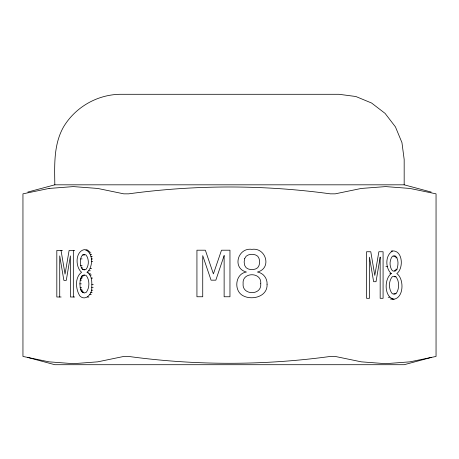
<?xml version="1.0" encoding="UTF-8"?>
<svg xmlns="http://www.w3.org/2000/svg" width="459" height="459" viewBox="0 0 459 459"><rect width="100%" height="100%" fill="white"/><g stroke="black" fill="none" stroke-linecap="round" stroke-linejoin="round"><path stroke-width="0.69" d="M91.76 287.535C91.903 282.325 92.311 275.285 87.072 272.262C93.366 267.218 93.596 251.515 84.313 249.593C75.035 251.526 75.305 267.218 81.564 272.262C74.628 277.483 75.597 289.245 79.849 295.935C85.477 301.62 92.477 293.731 91.76 287.535L93.16 287.535M80.675 258.899C80.423 262.422 79.9 266.719 82.649 269.433L84.313 269.926L85.988 269.433C89.126 265.589 89.103 258.813 85.999 254.957L84.313 254.458L82.649 254.957L81.427 256.455L80.675 258.899L82.081 258.899M79.912 283.863L80.205 280.07L81.702 276.198L82.454 275.469L84.313 274.884L86.172 275.475C89.803 279.915 89.757 287.902 86.212 292.377L84.358 292.968L82.482 292.372L81.065 290.57L80.205 287.695L79.912 283.863L81.312 283.863M396.96 269.272C398.257 265.153 398.814 259.719 395.75 256.265L394.057 255.766L392.393 256.265C389.289 260.133 389.255 266.891 392.393 270.747L394.057 271.235L395.733 270.747L396.96 269.272L395.56 269.272M395.956 293.685C399.508 289.21 399.554 281.224 395.916 276.788L394.057 276.192L392.204 276.777C388.509 281.218 388.538 289.245 392.233 293.68L394.109 294.282L395.956 293.685L393.856 293.685M392.491 251.107C385.044 255.187 385.262 268.446 391.315 273.575C384.057 278.693 383.994 297.375 394.046 299.211C404.104 297.392 404.127 278.682 396.817 273.575C404.035 268.28 402.853 248.767 391.091 251.107M27.81 192.063L54.828 184.822L404.172 184.822L431.19 192.063M431.19 357.469L404.172 364.71L54.828 364.71L27.81 357.469M85.856 249.794L87.256 249.794M62.43 250.436L56.818 250.436L56.818 296.996L61.122 296.996M74.737 250.436L69.108 250.436L65.052 274.138L61.03 250.436M87.227 250.402L88.627 250.402M88.426 251.417L89.826 251.417M89.453 252.834L90.859 252.834M90.28 254.584L91.68 254.584M82.649 254.957L84.749 254.957M393.644 256.265L395.75 256.265M90.871 256.627L92.27 256.627M395.572 257.763L396.978 257.763M91.226 258.951L92.626 258.951M91.341 261.567L92.741 261.567M80.675 265.549L82.081 265.549M385.916 266.559L387.316 266.559M81.427 267.958L82.827 267.958M90.228 268.446L91.628 268.446M82.649 269.433L84.749 269.433M394.333 270.747L395.733 270.747M88.88 270.781L90.28 270.781M87.072 272.262L88.472 272.262M389.915 273.575L391.315 273.575M89.144 273.816L90.543 273.816M89.97 274.981L91.37 274.981M82.454 275.469L84.554 275.469M81.702 276.198L83.102 276.198M394.516 276.788L395.916 276.788M81.065 277.225L82.471 277.225M91.198 278.085L92.598 278.085M80.56 278.527L81.966 278.527M80.205 280.07L81.604 280.07M91.886 284.46L93.292 284.46M80.205 287.695L81.604 287.695M80.56 289.25L81.966 289.25M91.364 290.208L92.77 290.208M81.065 290.57L82.471 290.57M81.719 291.62L83.119 291.62M82.482 292.372L83.882 292.372M90.733 292.492L92.133 292.492M89.878 294.374L91.278 294.374M74.737 296.996L70.416 296.996L70.416 255.858L66.268 280.403L63.887 280.403L59.722 255.858L59.722 296.996M87.468 297.019L88.868 297.019M388.199 297.243L389.599 297.243M390.27 298.993L392.37 298.993M391.94 299.211L394.046 299.211M404.172 184.822L404.172 159.474L401.946 142.6L395.44 126.885L385.078 113.384L371.578 103.023L355.857 96.51L338.989 94.29L120.011 94.29C97.061 94.68 75.374 107.199 63.56 126.885C53.542 144.551 54.546 165.211 54.828 184.822M73.331 250.436L73.331 296.996M267.069 284.224C267.809 296.571 252.123 300.685 242.995 295.699C233.476 290.771 235.134 273.547 246.426 272.032C231.697 268.303 237.94 247.217 251.916 249.357C265.91 247.189 272.204 268.331 257.436 272.032C263.294 272.967 267.408 278.355 267.069 284.224M244.647 258.669L244.148 262.02L244.647 265.319L246.144 267.729C249.409 270.311 254.452 270.305 257.717 267.729C260.356 264.51 260.31 259.467 257.746 256.22C254.487 253.609 249.403 253.592 246.144 256.22L244.647 258.669M260.741 283.725C261.923 295.797 241.824 295.441 243.121 283.633C241.87 271.803 262.009 271.734 260.741 283.725M380.167 257.172L376.019 281.711L373.632 281.711L369.472 257.172L369.472 298.304L366.569 298.304L366.569 251.744L370.78 251.744L374.802 275.446L378.859 251.744L383.081 251.744L383.081 298.304L380.167 298.304L380.167 257.172M224.13 255.629L215.833 280.168L211.06 280.168L202.735 255.629L202.735 296.761L196.934 296.761L196.934 250.201L205.357 250.201L213.401 273.903L221.508 250.201L229.959 250.201L229.959 296.761L224.13 296.761L224.13 255.629M49.05 188.442L22.95 193.841L22.95 356.442L49.05 361.841L73.371 363.683L97.692 361.841L123.798 356.442L128.652 356.442C195.551 365.571 263.449 365.571 330.348 356.442L335.202 356.442L361.308 361.841L385.629 363.683L409.95 361.841L436.05 356.442L436.05 193.841L409.95 188.442L385.629 186.601L361.308 188.442L335.202 193.841L330.348 193.841C263.449 184.707 195.551 184.707 128.652 193.841L123.798 193.841L97.692 188.442L73.371 186.601L49.05 188.442"/></g></svg>
